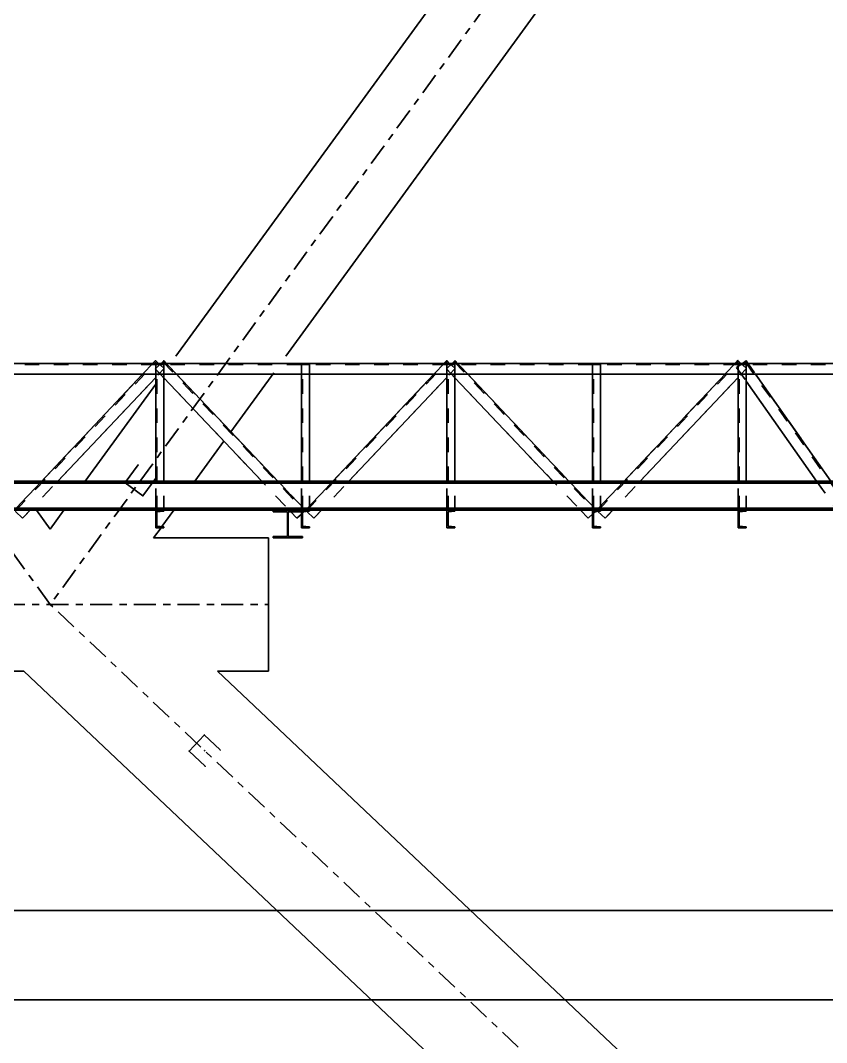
# Model space of a CAD drawing. Header units: millimetres. Extents: x 2368 to 8313, y 7493 to 11698.
# Drawn here: x 6149 to 6259.7, y 8937 to 9077.3 of the extents above; entities that cross this region are included whole.
import ezdxf

# ---------------------------------------------------------------- set-up
doc = ezdxf.new("R2010")
doc.units = ezdxf.units.MM
for name, pattern in [('XKITLINE00', [0]), ('XKITLINE02', [4, 2, -2]), ('XKITLINE03', [6, 3, -1, 1, -1])]:
    doc.linetypes.add(name, pattern=pattern)
doc.styles.add('ROMANS', font='romans.shx')
doc.dimstyles.new('MD300', dxfattribs={"dimtxt": 2.5, "dimasz": 2.5, "dimexe": 1, "dimexo": 1, "dimgap": 0.5, "dimtad": 1, "dimdec": 1, "dimlfac": 50, "dimrnd": 0.5, "dimdsep": 46, "dimtxsty": 'ROMANS', "dimcen": 1, "dimclrd": 146, "dimclre": 146, "dimclrt": 30, "dimadec": 1, "dimazin": 2, "dimtfac": 1, "dimtdec": 1, "dimtmove": 0, "dimatfit": 1, "dimfxl": 1, "dimtolj": 1, "dimtzin": 0, "dimlwd": -1, "dimlwe": -1, "dimarcsym": 0})

# ---------------------------------------------------------------- blocks, each defined once
blk = doc.blocks.new('*D5')
at = {"color": 146, "transparency": 16777216}
for p, q in [((6312.59, 9032.28), (6312.59, 8954.12)), ((5216.59, 8977.65), (5216.59, 8954.12)), ((6310.09, 8955.12), (5219.09, 8955.12))]:
    blk.add_line(p, q, dxfattribs=at)
for points in [[(5219.09, 8955.54), (5219.09, 8954.7), (5216.59, 8955.12)], [(6310.09, 8955.54), (6310.09, 8954.7), (6312.59, 8955.12)]]:
    blk.add_solid(points, dxfattribs=at)
at = {"layer": 'Defpoints', "color": 0, "transparency": 16777216}
for p in [(6312.59, 9033.28), (5216.59, 8978.65), (5216.59, 8955.12)]:
    blk.add_point(p, dxfattribs=at)
at = {"color": 30, "transparency": 16777216, "insert": (5764.59, 8956.87), "char_height": 2.5, "attachment_point": 5, "style": 'ROMANS'}
blk.add_mtext('\\A1;54800', dxfattribs=at)
blk = doc.blocks.new('*D6')
at = {"color": 146, "transparency": 16777216}
for p, q in [((4120.59, 9032.28), (4120.59, 8941.84)), ((6312.59, 9032.28), (6312.59, 8941.84)), ((4123.09, 8942.84), (6310.09, 8942.84))]:
    blk.add_line(p, q, dxfattribs=at)
for points in [[(4123.09, 8943.25), (4123.09, 8942.42), (4120.59, 8942.84)], [(6310.09, 8943.25), (6310.09, 8942.42), (6312.59, 8942.84)]]:
    blk.add_solid(points, dxfattribs=at)
at = {"layer": 'Defpoints', "color": 0, "transparency": 16777216}
for p in [(4120.59, 9033.28), (6312.59, 9033.28), (6312.59, 8942.84)]:
    blk.add_point(p, dxfattribs=at)
at = {"color": 30, "transparency": 16777216, "insert": (5216.59, 8944.59), "char_height": 2.5, "attachment_point": 5, "style": 'ROMANS'}
blk.add_mtext('\\A1;109600', dxfattribs=at)

msp = doc.modelspace()

# ---------------------------------------------------------------- linework, layer by layer
at = {"color": 8, "linetype": 'XKITLINE03'}
for p, q in [((6153.0885, 8997.1224), (6036.5882, 9157.1224)), ((6269.5883, 9157.1224), (6153.0885, 8997.1225)), ((6165.1616, 9016.2859), (6163.3722, 9013.8283)), ((6165.1616, 9016.2859), (6163.3722, 9013.8283)), ((6165.1616, 9016.2859), (6163.3722, 9013.8283)), ((6163.3722, 9013.8283), (6165.8298, 9012.0389)), ((6163.3722, 9013.8283), (6165.8298, 9012.0389)), ((6163.3722, 9013.8283), (6165.8298, 9012.0389)), ((6165.4957, 9014.1624), (6165.4957, 9014.1624)), ((6165.8298, 9012.0389), (6167.6192, 9014.4965)), ((6165.8298, 9012.0389), (6167.6192, 9014.4965)), ((6165.8298, 9012.0389), (6167.6192, 9014.4965)), ((5738.5882, 8997.1224), (6183.0885, 8997.1224)), ((6304.5882, 8853.8943), (6153.0885, 8997.1224)), ((6172.1589, 8977.0014), (6174.2473, 8979.2105)), ((6172.1589, 8977.0014), (6174.2473, 8979.2105)), ((6172.1589, 8977.0014), (6174.2473, 8979.2105)), ((6174.2473, 8979.2105), (6176.4564, 8977.1221)), ((6174.2473, 8979.2105), (6176.4564, 8977.1221)), ((6174.2473, 8979.2105), (6176.4564, 8977.1221)), ((6174.3077, 8977.0617), (6174.3077, 8977.0617)), ((6174.368, 8974.913), (6172.1589, 8977.0014)), ((6174.368, 8974.913), (6172.1589, 8977.0014)), ((6174.368, 8974.913), (6172.1589, 8977.0014))]:
    msp.add_line(p, q, dxfattribs=at)
at = {"color": 8, "linetype": 'XKITLINE00'}
for p, q in [((6248.2828, 9138.2249), (6170.3595, 9031.2055)), ((6259.1387, 9132.4079), (6185.4508, 9031.2055)), ((6183.7864, 9028.9195), (6177.9102, 9020.8492)), ((6167.5884, 9027.3997), (6157.8772, 9014.0624)), ((6176.9525, 9019.5339), (6172.9686, 9014.0624)), ((6151.2122, 9010.0624), (6153.0885, 9007.4856)), ((6154.9647, 9010.0624), (6153.0885, 9007.4856)), ((6170.0561, 9010.0624), (6168.4231, 9007.8197)), ((6168.3086, 9007.6624), (6167.2892, 9006.2624)), ((6183.0885, 9006.2624), (6167.2892, 9006.2624)), ((6183.0885, 9006.2624), (6183.0885, 8987.9824)), ((6149.4519, 8987.9824), (5738.5882, 8987.9824)), ((6282.8009, 8861.914), (6149.4519, 8987.9824)), ((6183.0885, 8987.9824), (6176.0607, 8987.9824)), ((6295.2939, 8875.2591), (6176.0607, 8987.9824))]:
    msp.add_line(p, q, dxfattribs=at)
at = {"color": 1, "linetype": 'XKITLINE03'}
for p, q in [((6167.556, 9030.6108), (6148.1385, 9010.0625)), ((6188.1384, 9010.0625), (6168.6828, 9030.5806)), ((6207.556, 9030.6108), (6188.1385, 9010.0625)), ((6228.1384, 9010.0625), (6208.6828, 9030.5806)), ((6247.556, 9030.6108), (6228.1385, 9010.0625)), ((6263.1384, 9010.0625), (6248.6828, 9030.5806)), ((6167.5884, 9010.0624), (6167.5884, 9030.0624)), ((6187.5884, 9010.0624), (6187.5884, 9030.0624)), ((6207.5884, 9010.0624), (6207.5884, 9030.0624)), ((6227.5884, 9010.0624), (6227.5884, 9030.0624)), ((6247.5884, 9010.0624), (6247.5884, 9030.0624)), ((6117.5887, 9010.0624), (6289.0154, 9010.0624)), ((6167.5884, 9010.0624), (6167.5884, 9010.0624)), ((6187.5884, 9010.0624), (6187.5884, 9010.0624)), ((6207.5884, 9010.0624), (6207.5884, 9010.0624)), ((6227.5884, 9010.0624), (6227.5884, 9010.0624)), ((6247.5884, 9010.0624), (6247.5884, 9010.0624)), ((6185.7273, 9006.2624), (6185.7273, 9006.2624))]:
    msp.add_line(p, q, dxfattribs=at)
at = {"color": 3, "linetype": 'XKITLINE02'}
for p, q in [((6148.2547, 9009.9526), (6167.6723, 9030.5009)), ((6167.6723, 9030.5009), (6168.7189, 9029.5119)), ((6168.5667, 9030.4705), (6188.0223, 9009.9524)), ((6168.6828, 9030.5806), (6188.1384, 9010.0625)), ((6188.2547, 9009.9526), (6207.6723, 9030.5009)), ((6207.6723, 9030.5009), (6208.7189, 9029.5119)), ((6208.5667, 9030.4705), (6228.0223, 9009.9524)), ((6208.6828, 9030.5806), (6228.1384, 9010.0625)), ((6228.2547, 9009.9526), (6247.6723, 9030.5009)), ((6247.6723, 9030.5009), (6248.7189, 9029.5119)), ((6248.552, 9030.4885), (6263.0077, 9009.9703)), ((6248.6828, 9030.5806), (6249.9848, 9028.7325)), ((6117.5885, 9030.0625), (6280.5647, 9030.0625)), ((6151.7576, 9013.8924), (6167.1985, 9030.2325)), ((6154.1196, 9014.0624), (6168.7189, 9029.5119)), ((6167.5217, 9029.4797), (6168.3156, 9030.2325)), ((6167.5217, 9029.4797), (6186.1232, 9009.8624)), ((6167.5217, 9029.4797), (6168.6884, 9028.2493)), ((6167.5884, 9028.7325), (6167.5884, 9030.0624)), ((6167.5884, 9030.0624), (6168.6884, 9030.0624)), ((6167.7284, 9010.0624), (6167.7284, 9030.0624)), ((6168.6884, 9028.7325), (6168.6884, 9030.0624)), ((6169.0129, 9030.2325), (6170.4352, 9028.7325)), ((6187.5884, 9028.7325), (6187.5884, 9030.0624)), ((6187.5884, 9030.0624), (6188.6884, 9030.0624)), ((6187.7284, 9010.0624), (6187.7284, 9030.0624)), ((6188.6884, 9028.7325), (6188.6884, 9030.0624)), ((6191.7576, 9013.8924), (6207.1985, 9030.2325)), ((6194.1196, 9014.0624), (6208.7189, 9029.5119)), ((6207.5217, 9029.4797), (6208.3156, 9030.2325)), ((6207.5217, 9029.4797), (6225.9336, 9010.0624)), ((6207.5217, 9029.4797), (6208.6884, 9028.2493)), ((6207.5884, 9028.7325), (6207.5884, 9030.0624)), ((6207.5884, 9030.0624), (6208.6884, 9030.0624)), ((6207.7284, 9010.0624), (6207.7284, 9030.0624)), ((6208.6884, 9028.7325), (6208.6884, 9030.0624)), ((6209.0129, 9030.2325), (6210.4352, 9028.7325)), ((6227.5884, 9028.7325), (6227.5884, 9030.0624)), ((6227.5884, 9030.0624), (6228.6884, 9030.0624)), ((6227.7284, 9010.0624), (6227.7284, 9030.0624)), ((6228.6884, 9028.7325), (6228.6884, 9030.0624)), ((6231.7576, 9013.8924), (6247.1985, 9030.2325)), ((6234.1196, 9014.0624), (6248.7189, 9029.5119)), ((6247.3748, 9029.6591), (6248.1886, 9030.2325)), ((6247.3748, 9029.6591), (6248.6884, 9027.7945)), ((6247.5884, 9028.7325), (6247.5884, 9030.0624)), ((6247.5884, 9030.0624), (6248.6884, 9030.0624)), ((6247.7284, 9010.0624), (6247.7284, 9030.0624)), ((6248.6884, 9028.7325), (6248.6884, 9030.0624)), ((6148.1385, 9010.0625), (6151.9183, 9014.0624)), ((6149.3014, 9008.9636), (6154.1196, 9014.0624)), ((6167.5884, 9010.0624), (6167.5884, 9014.0624)), ((6168.6884, 9010.0624), (6168.6884, 9014.0624)), ((6187.5884, 9010.0624), (6187.5884, 9014.0624)), ((6188.1385, 9010.0625), (6191.9183, 9014.0624)), ((6188.6884, 9010.0624), (6188.6884, 9014.0624)), ((6189.3014, 9008.9636), (6194.1196, 9014.0624)), ((6207.5884, 9010.0624), (6207.5884, 9014.0624)), ((6208.6884, 9010.0624), (6208.6884, 9014.0624)), ((6227.5884, 9010.0624), (6227.5884, 9014.0624)), ((6228.1385, 9010.0625), (6231.9183, 9014.0624)), ((6228.6884, 9010.0624), (6228.6884, 9014.0624)), ((6229.3014, 9008.9636), (6234.1196, 9014.0624)), ((6247.5884, 9010.0624), (6247.5884, 9014.0624)), ((6248.6884, 9010.0624), (6248.6884, 9014.0624)), ((6258.3631, 9014.0624), (6261.1813, 9010.0624)), ((6167.5884, 9010.0624), (6168.6884, 9010.0624)), ((6167.5884, 9010.0624), (6168.6884, 9010.0624)), ((6183.7273, 9010.0624), (6188.6884, 9010.0624)), ((6186.9774, 9008.9616), (6187.7284, 9009.6737)), ((6187.5884, 9010.0624), (6188.6884, 9010.0624)), ((6187.7284, 9009.6737), (6188.1384, 9010.0625)), ((6188.1385, 9010.0625), (6188.3141, 9009.8965)), ((6207.5884, 9010.0624), (6208.6884, 9010.0624)), ((6207.5884, 9010.0624), (6208.6884, 9010.0624)), ((6226.9774, 9008.9616), (6227.7284, 9009.6737)), ((6227.5884, 9010.0624), (6228.6884, 9010.0624)), ((6227.5884, 9010.0624), (6228.6884, 9010.0624)), ((6227.7284, 9009.6737), (6228.1384, 9010.0625)), ((6228.1385, 9010.0625), (6228.3141, 9009.8965)), ((6247.5884, 9010.0624), (6248.6884, 9010.0624)), ((6247.5884, 9010.0624), (6248.6884, 9010.0624))]:
    msp.add_line(p, q, dxfattribs=at)
at = {"color": 7, "linetype": 'XKITLINE00'}
for p, q in [((6167.1985, 9030.2325), (6167.556, 9030.6108)), ((6167.556, 9030.6108), (6167.9564, 9030.2325)), ((6168.3156, 9030.2325), (6168.6828, 9030.5806)), ((6168.6828, 9030.5806), (6169.0129, 9030.2325)), ((6207.1985, 9030.2325), (6207.556, 9030.6108)), ((6207.556, 9030.6108), (6207.9564, 9030.2325)), ((6208.3156, 9030.2325), (6208.6828, 9030.5806)), ((6208.6828, 9030.5806), (6209.0129, 9030.2325)), ((6247.1985, 9030.2325), (6247.556, 9030.6108)), ((6247.556, 9030.6108), (6247.9564, 9030.2325)), ((6248.1886, 9030.2325), (6248.6828, 9030.5806)), ((6248.6828, 9030.5806), (6248.928, 9030.2325)), ((6117.5885, 9030.2325), (6280.4928, 9030.2325)), ((6117.5885, 9028.7325), (6281.1265, 9028.7325)), ((6151.9183, 9014.0624), (6165.781, 9028.7325)), ((6154.1196, 9014.0624), (6167.5884, 9028.3156)), ((6167.5884, 9014.0624), (6167.5884, 9028.7325)), ((6168.6884, 9014.0624), (6168.6884, 9028.7325)), ((6168.6884, 9028.2493), (6182.1407, 9014.0624)), ((6170.4352, 9028.7325), (6184.3456, 9014.0624)), ((6187.5884, 9014.0624), (6187.5884, 9028.7325)), ((6188.6884, 9014.0624), (6188.6884, 9028.7325)), ((6191.9183, 9014.0624), (6205.781, 9028.7325)), ((6194.1196, 9014.0624), (6207.5884, 9028.3156)), ((6207.5884, 9014.0624), (6207.5884, 9028.7325)), ((6208.6884, 9014.0624), (6208.6884, 9028.7325)), ((6208.6884, 9028.2493), (6222.1407, 9014.0624)), ((6210.4352, 9028.7325), (6224.3456, 9014.0624)), ((6227.5884, 9014.0624), (6227.5884, 9028.7325)), ((6228.6884, 9014.0624), (6228.6884, 9028.7325)), ((6231.9183, 9014.0624), (6245.781, 9028.7325)), ((6234.1196, 9014.0624), (6247.5884, 9028.3156)), ((6247.5884, 9014.0624), (6247.5884, 9028.7325)), ((6248.6884, 9014.0624), (6248.6884, 9028.7325)), ((6248.6884, 9027.7945), (6258.3631, 9014.0624)), ((6249.9848, 9028.7325), (6260.3204, 9014.0624)), ((6117.5887, 9014.0624), (6287.3257, 9014.0624)), ((6287.3975, 9013.8924), (6117.5887, 9013.8924)), ((6287.4425, 9013.786), (6117.5887, 9013.786)), ((6288.8986, 9010.3388), (6117.5887, 9010.3388)), ((6288.9436, 9010.2324), (6117.5887, 9010.2324)), ((6148.3141, 9009.8965), (6149.3014, 9008.9636)), ((6148.6884, 9010.0624), (6167.5884, 9010.0624)), ((6149.3014, 9008.9636), (6150.3397, 9010.0624)), ((6167.5884, 9010.0624), (6167.5884, 9010.0624)), ((6167.5884, 9010.0624), (6167.5884, 9010.0624)), ((6167.5884, 9010.0624), (6168.6884, 9010.0624)), ((6167.5884, 9010.0624), (6167.5884, 9007.6624)), ((6167.7284, 9009.8496), (6168.6884, 9009.9264)), ((6167.7284, 9009.8496), (6167.7284, 9007.8752)), ((6168.6884, 9010.0624), (6183.7273, 9010.0624)), ((6168.6884, 9010.0624), (6168.6884, 9009.9264)), ((6183.9273, 9009.8624), (6183.7273, 9010.0624)), ((6183.7273, 9010.0624), (6187.7273, 9010.0624)), ((6183.7273, 9010.0624), (6183.7273, 9009.8624)), ((6183.7273, 9009.8624), (6185.6623, 9009.8624)), ((6185.6623, 9009.8624), (6185.6623, 9006.4624)), ((6185.7923, 9009.8624), (6185.7923, 9006.4624)), ((6185.7923, 9009.8624), (6187.7273, 9009.8624)), ((6186.1232, 9009.8624), (6186.9774, 9008.9616)), ((6186.9774, 9008.9616), (6187.5884, 9009.541)), ((6187.5884, 9010.0624), (6188.6884, 9010.0624)), ((6187.5884, 9010.0624), (6187.5884, 9007.6624)), ((6187.7273, 9010.0624), (6187.7273, 9009.8624)), ((6187.7284, 9009.8496), (6188.6884, 9009.9264)), ((6187.7284, 9009.6737), (6187.9311, 9009.8658)), ((6187.7284, 9009.8496), (6187.7284, 9007.8752)), ((6188.3141, 9009.8965), (6189.3014, 9008.9636)), ((6188.6884, 9010.0624), (6207.5884, 9010.0624)), ((6188.6884, 9010.0624), (6188.6884, 9009.9264)), ((6189.3014, 9008.9636), (6190.3397, 9010.0624)), ((6207.5884, 9010.0624), (6207.5884, 9010.0624)), ((6207.5884, 9010.0624), (6207.5884, 9010.0624)), ((6207.5884, 9010.0624), (6208.6884, 9010.0624)), ((6207.5884, 9010.0624), (6207.5884, 9007.6624)), ((6207.7284, 9009.8496), (6208.6884, 9009.9264)), ((6207.7284, 9009.8496), (6207.7284, 9007.8752)), ((6208.6884, 9010.0624), (6227.5884, 9010.0624)), ((6208.6884, 9010.0624), (6208.6884, 9009.9264)), ((6225.9336, 9010.0624), (6226.9774, 9008.9616)), ((6226.9774, 9008.9616), (6227.5884, 9009.541)), ((6227.5884, 9010.0624), (6228.6884, 9010.0624)), ((6227.5884, 9010.0624), (6227.5884, 9007.6624)), ((6227.7284, 9009.8496), (6228.6884, 9009.9264)), ((6227.7284, 9009.6737), (6227.9311, 9009.8658)), ((6227.7284, 9009.8496), (6227.7284, 9007.8752)), ((6228.3141, 9009.8965), (6229.3014, 9008.9636)), ((6228.6884, 9010.0624), (6247.5884, 9010.0624)), ((6228.6884, 9010.0624), (6228.6884, 9009.9264)), ((6229.3014, 9008.9636), (6230.3397, 9010.0624)), ((6247.5884, 9010.0624), (6248.6884, 9010.0624)), ((6247.5884, 9010.0624), (6247.5884, 9007.6624)), ((6247.7284, 9009.8496), (6248.6884, 9009.9264)), ((6247.7284, 9009.8496), (6247.7284, 9007.8752)), ((6248.6884, 9010.0624), (6262.5884, 9010.0624)), ((6248.6884, 9010.0624), (6248.6884, 9009.9264)), ((6167.5884, 9008.3337), (6167.7284, 9008.4737)), ((6185.7923, 9007.9974), (6185.6623, 9008.1274)), ((6187.5884, 9008.3337), (6187.7284, 9008.4737)), ((6207.5884, 9008.3337), (6207.7284, 9008.4737)), ((6227.5884, 9008.3337), (6227.7284, 9008.4737)), ((6247.5884, 9008.3337), (6247.7284, 9008.4737)), ((6167.5884, 9007.6624), (6168.6884, 9007.6624)), ((6167.7284, 9007.8752), (6168.6884, 9007.7984)), ((6168.6458, 9007.6624), (6168.6884, 9007.705)), ((6168.6884, 9007.7984), (6168.6884, 9007.6624)), ((6187.5884, 9007.6624), (6188.6884, 9007.6624)), ((6187.7284, 9007.8752), (6188.6884, 9007.7984)), ((6188.6458, 9007.6624), (6188.6884, 9007.705)), ((6188.6884, 9007.7984), (6188.6884, 9007.6624)), ((6207.5884, 9007.6624), (6208.6884, 9007.6624)), ((6207.7284, 9007.8752), (6208.6884, 9007.7984)), ((6208.6458, 9007.6624), (6208.6884, 9007.705)), ((6208.6884, 9007.7984), (6208.6884, 9007.6624)), ((6227.5884, 9007.6624), (6228.6884, 9007.6624)), ((6227.7284, 9007.8752), (6228.6884, 9007.7984)), ((6228.6458, 9007.6624), (6228.6884, 9007.705)), ((6228.6884, 9007.7984), (6228.6884, 9007.6624)), ((6247.5884, 9007.6624), (6248.6884, 9007.6624)), ((6247.7284, 9007.8752), (6248.6884, 9007.7984)), ((6248.6458, 9007.6624), (6248.6884, 9007.705)), ((6248.6884, 9007.7984), (6248.6884, 9007.6624)), ((6183.7273, 9006.4624), (6185.6623, 9006.4624)), ((6183.7273, 9006.4624), (6183.7273, 9006.2624)), ((6183.7273, 9006.2624), (6187.7273, 9006.2624)), ((6185.7923, 9006.4624), (6187.7273, 9006.4624)), ((6187.5273, 9006.2624), (6187.3273, 9006.4624)), ((6187.7273, 9006.4624), (6187.7273, 9006.2624))]:
    msp.add_line(p, q, dxfattribs=at)
at = {"color": 1, "linetype": 'XKITLINE00'}
for p, q in [((6167.5522, 9030.6016), (6167.5522, 9030.6016)), ((6168.6789, 9030.5714), (6168.6789, 9030.5714)), ((6207.5522, 9030.6016), (6207.5522, 9030.6016)), ((6208.6789, 9030.5714), (6208.6789, 9030.5714)), ((6247.5522, 9030.6016), (6247.5522, 9030.6016)), ((6248.6789, 9030.5714), (6248.6789, 9030.5714)), ((6167.5846, 9030.0532), (6167.5846, 9030.0532)), ((6187.5846, 9030.0532), (6187.5846, 9030.0532)), ((6207.5846, 9030.0532), (6207.5846, 9030.0532)), ((6227.5846, 9030.0532), (6227.5846, 9030.0532)), ((6247.5846, 9030.0532), (6247.5846, 9030.0532)), ((6167.5846, 9010.0532), (6167.5846, 9010.0532)), ((6167.5846, 9010.0532), (6167.5846, 9010.0532)), ((6187.5846, 9010.0532), (6187.5846, 9010.0532)), ((6187.5846, 9010.0532), (6187.5846, 9010.0532)), ((6188.1346, 9010.0533), (6188.1346, 9010.0533)), ((6188.1346, 9010.0532), (6188.1346, 9010.0532)), ((6207.5846, 9010.0532), (6207.5846, 9010.0532)), ((6207.5846, 9010.0532), (6207.5846, 9010.0532)), ((6227.5846, 9010.0532), (6227.5846, 9010.0532)), ((6227.5846, 9010.0532), (6227.5846, 9010.0532)), ((6228.1346, 9010.0533), (6228.1346, 9010.0533)), ((6228.1346, 9010.0532), (6228.1346, 9010.0532)), ((6247.5846, 9010.0532), (6247.5846, 9010.0532)), ((6247.5846, 9010.0532), (6247.5846, 9010.0532)), ((6185.7235, 9006.2532), (6185.7235, 9006.2532))]:
    msp.add_line(p, q, dxfattribs=at)
for centre in [(6167.556, 9030.6108), (6168.6828, 9030.5806), (6207.556, 9030.6108), (6208.6828, 9030.5806), (6247.556, 9030.6108), (6248.6828, 9030.5806), (6167.5884, 9030.0624), (6187.5884, 9030.0624), (6207.5884, 9030.0624), (6227.5884, 9030.0624), (6247.5884, 9030.0624), (6167.5884, 9010.0624), (6167.5884, 9010.0624), (6187.5884, 9010.0624), (6187.5884, 9010.0624), (6188.1384, 9010.0625), (6188.1385, 9010.0625), (6207.5884, 9010.0624), (6207.5884, 9010.0624), (6227.5884, 9010.0624), (6227.5884, 9010.0624), (6228.1384, 9010.0625), (6228.1385, 9010.0625), (6247.5884, 9010.0624), (6247.5884, 9010.0624), (6185.7273, 9006.2624)]:
    msp.add_circle(centre, 0.01, dxfattribs=at)
at = {"color": 8, "linetype": 'XKITLINE00'}
for centre in [(6165.1616, 9016.2859), (6165.1616, 9016.2859), (6165.1616, 9016.2859), (6163.3722, 9013.8283), (6163.3722, 9013.8283), (6163.3722, 9013.8283), (6163.3722, 9013.8283), (6163.3722, 9013.8283), (6163.3722, 9013.8283), (6165.4957, 9014.1624), (6167.6192, 9014.4965), (6167.6192, 9014.4965), (6167.6192, 9014.4965), (6165.8298, 9012.0389), (6165.8298, 9012.0389), (6165.8298, 9012.0389), (6165.8298, 9012.0389), (6165.8298, 9012.0389), (6165.8298, 9012.0389), (6153.0885, 8997.1225), (6153.0885, 8997.1224), (6153.0885, 8997.1224), (6183.0885, 8997.1224), (6174.2473, 8979.2105), (6174.2473, 8979.2105), (6174.2473, 8979.2105), (6174.2473, 8979.2105), (6174.2473, 8979.2105), (6174.2473, 8979.2105), (6174.3077, 8977.0617), (6176.4564, 8977.1221), (6176.4564, 8977.1221), (6176.4564, 8977.1221), (6172.1589, 8977.0014), (6172.1589, 8977.0014), (6172.1589, 8977.0014), (6172.1589, 8977.0014), (6172.1589, 8977.0014), (6172.1589, 8977.0014), (6174.368, 8974.913), (6174.368, 8974.913), (6174.368, 8974.913)]:
    msp.add_circle(centre, 0.01, dxfattribs=at)

# ---------------------------------------------------------------- dimensions: what is measured, and where the dimension line sits
at = {"color": 146}
dim = msp.add_linear_dim(base=(6312.5891, 8942.8374), p1=(4120.5873, 9033.2776), p2=(6312.5891, 9033.2776), dimstyle='MD300', dxfattribs=at)
dim.commit()
dim.dimension.update_dxf_attribs({"geometry": '*D6', "text_midpoint": (5216.5882, 8944.5874)})
dim = msp.add_linear_dim(base=(5216.5882, 8955.1184), p1=(6312.5891, 9033.2776), p2=(5216.5882, 8978.6549), angle=180, dimstyle='MD300', dxfattribs=at)
dim.commit()
dim.dimension.update_dxf_attribs({"geometry": '*D5', "text_midpoint": (5764.5886, 8956.8684)})

doc.saveas('drawing.dxf')
